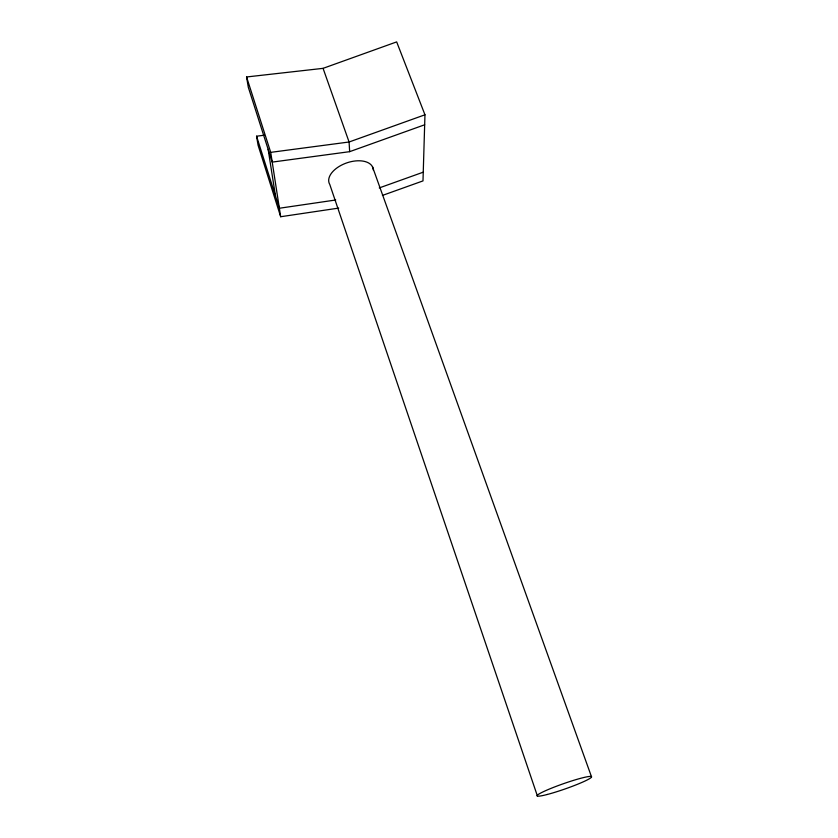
<?xml version="1.0" encoding="UTF-8"?>
<svg xmlns="http://www.w3.org/2000/svg" width="838" height="838" viewBox="0 0 838 838"><rect width="100%" height="100%" fill="white"/><g stroke="black" fill="none" stroke-linecap="round" stroke-linejoin="round"><path stroke-width="1.26" d="M424.656 124.789L349.656 151.668L272.224 162.101L248.31 87.288L246.571 76.97L323.07 68.349L396.667 41.9L424.96 114.796L422.991 180.903L382.411 195.432M424.96 114.796L349.079 141.999L270.716 152.359L246.571 76.97M379.268 187.922L423.242 172.178M264.358 135.211L256.564 136.206L258.083 145.225L280.678 216.728L338.709 208.096M335.734 199.989L279.368 208.243L256.564 136.206M372.47 166.731L591.429 776.585M323.07 68.349L349.079 141.999L349.656 151.668M537.441 796.069L329.774 184.454A23.202 13.219 -19.2 0 1 347.288 162.708A23.202 13.219 -19.2 0 1 373.339 170.072M268.139 149.311L275.472 195.945M270.716 152.359L280.678 216.728M547.403 794.445A28.848 2.744 -19.3 0 0 591.303 777.381A28.848 2.744 -19.3 0 0 554.358 787.05A28.848 2.744 -19.3 0 0 547.403 794.445"/></g></svg>
